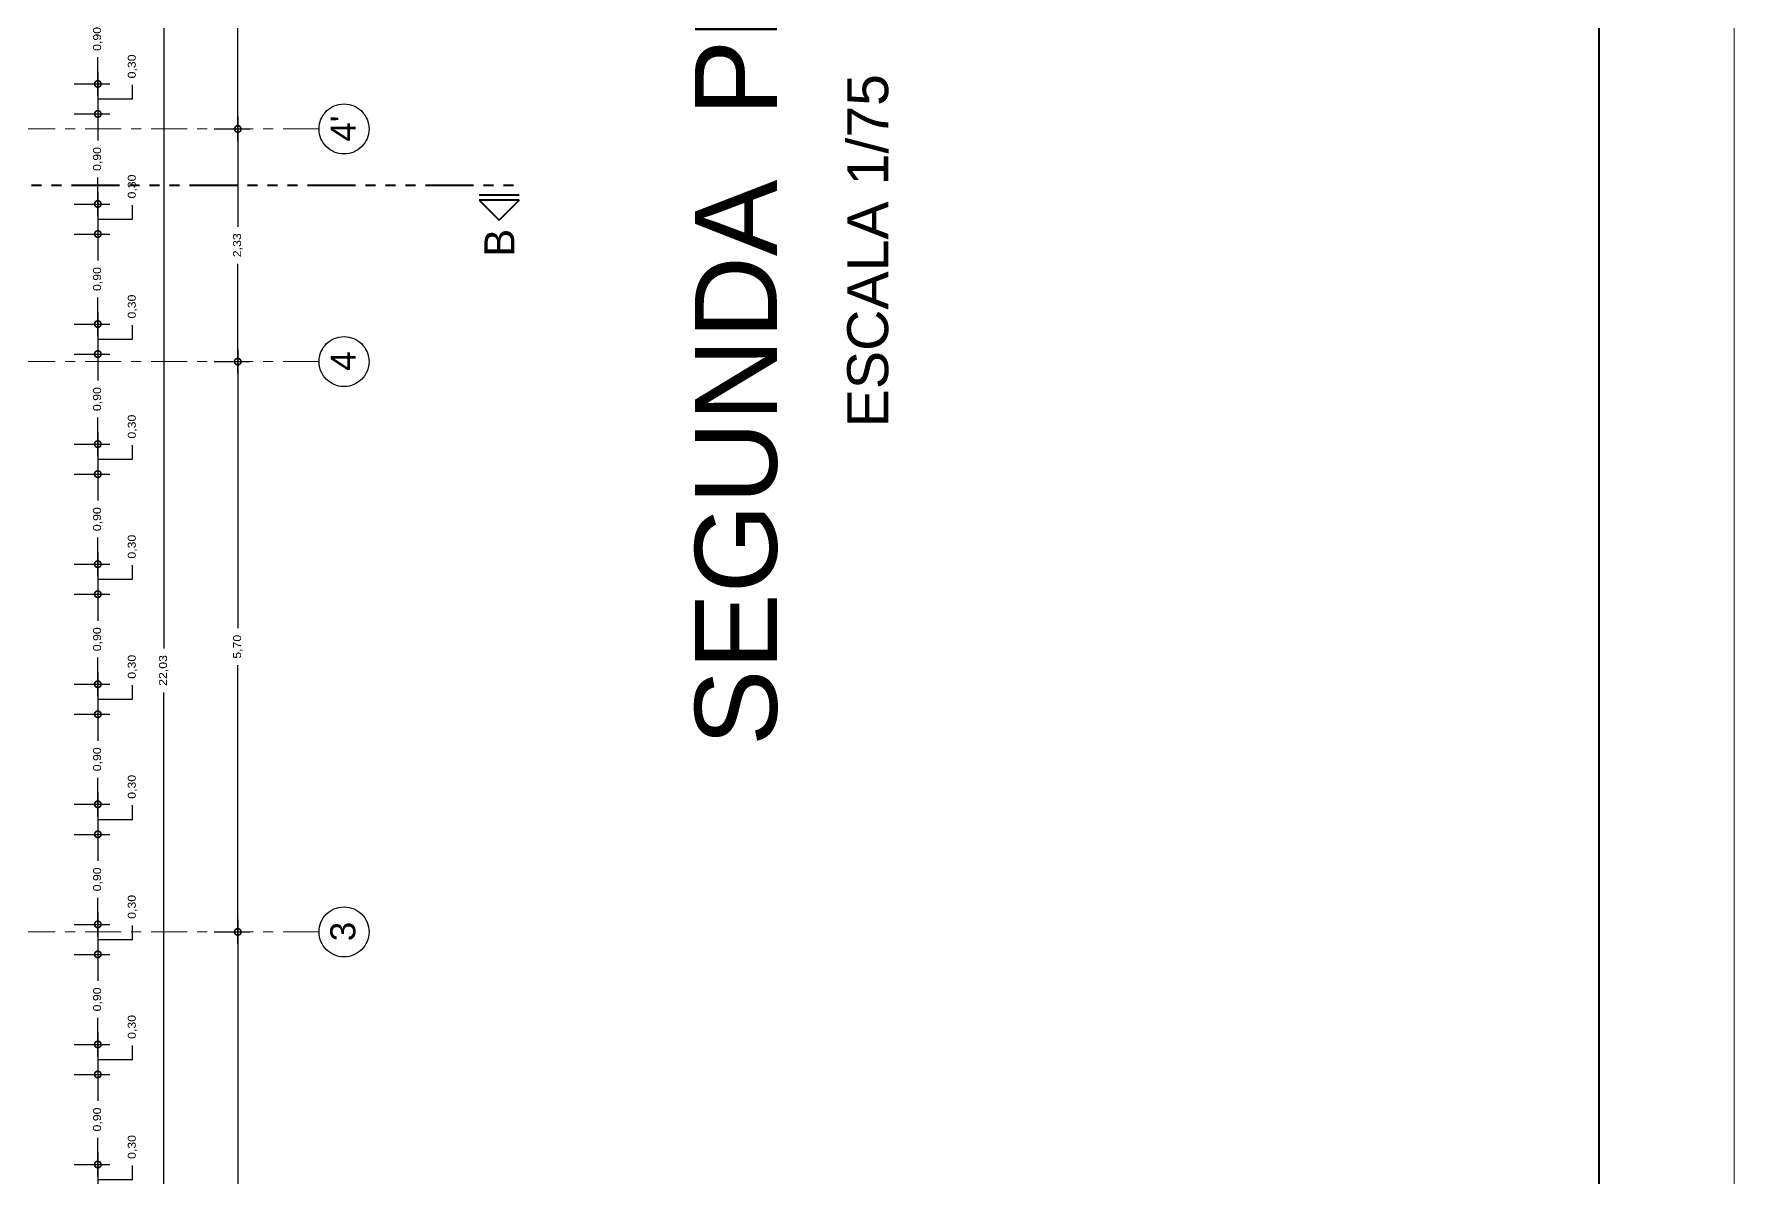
# Model space of a CAD drawing. Header units: millimetres. Extents: x -1459 to -1413, y -119 to 301.
# Drawn here: x -1430.28 to -1413.28, y -24.98 to -13.55 of the extents above; entities that cross this region are included whole.
import ezdxf

# ---------------------------------------------------------------- set-up
doc = ezdxf.new("R2010")
doc.units = ezdxf.units.MM
doc.linetypes.add('ACAD_ISO06W100', pattern=[36, 24, -3, 0, -3, 0, -3, 0, -3])
doc.linetypes.add('ACAD_ISO10W100', pattern=[18, 12, -3, 0, -3])
doc.layers.get('0').update_dxf_attribs({"lineweight": 0})
doc.layers.get('Defpoints').update_dxf_attribs({"lineweight": 5})
for name, color, linetype, lineweight in [('CORTE PLUMA 5', 5, 'Continuous', 40), ('COTAS', 190, 'Continuous', 9), ('EJES', 2, 'ACAD_ISO10W100', 13), ('ROTULO', 7, 'Continuous', 5), ('TEXTOS', 30, 'Continuous', 5)]:
    doc.layers.add(name, color=color, linetype=linetype, lineweight=lineweight)
doc.styles.add('ARIAL DERECHO', font='arial.ttf', dxfattribs={"width": 1.1})
doc.styles.add('arial normal', font='arial.ttf', dxfattribs={"height": 0.25})
doc.styles.get("Standard").update_dxf_attribs({"font": 'arial.ttf'})
doc.dimstyles.new('COTAS 50 OK', dxfattribs={"dimtxt": 0.08, "dimasz": 0.13, "dimexe": 0.12, "dimexo": 0.2, "dimgap": 0.07, "dimtad": 0, "dimtih": 1, "dimtoh": 1, "dimzin": 0, "dimtxsty": 'ARIAL DERECHO', "dimblk": 'DOTSMALL', "dimcen": 0.15, "dimdle": 0.12, "dimadec": 0, "dimazin": 0, "dimtfac": 1, "dimtmove": 1, "dimatfit": 3, "dimfxl": 1, "dimtzin": 0, "dimarcsym": 0})

# ---------------------------------------------------------------- blocks, each defined once
blk = doc.blocks.new('_DotSmall')
at = {"color": 0, "linetype": 'ByBlock', "const_width": 0.5}
blk.add_lwpolyline([(-0.0625, 0, 1), (0.0625, 0, 1)], format="xyb", close=True, dxfattribs=at)
blk = doc.blocks.new('*D306')
at = {"layer": 'COTAS', "color": 0, "lineweight": -2}
for p, q in [((-1429.64, -24.73), (-1429.64, -25.27)), ((-1429.878, -24.85), (-1429.52, -24.85)), ((-1429.293, -25), (-1429.293, -24.86)), ((-1429.878, -25.15), (-1429.52, -25.15)), ((-1429.64, -25), (-1429.293, -25))]:
    blk.add_line(p, q, dxfattribs=at)
at = {"layer": 'Defpoints', "color": 0}
for p in [(-1430.078, -24.85), (-1430.078, -25.15), (-1429.64, -25.15)]:
    blk.add_point(p, dxfattribs=at)
at = {"layer": 'COTAS', "color": 0, "lineweight": -2, "xscale": 0.13, "yscale": 0.13, "zscale": 0.13}
for p, rotation in [((-1429.64, -24.85), 90), ((-1429.64, -25.15), 270)]:
    blk.add_blockref('_DotSmall', p, dxfattribs=dict(at, rotation=rotation))
at = {"layer": 'COTAS', "color": 0, "insert": (-1429.293, -24.675), "char_height": 0.08, "attachment_point": 5, "rotation": 90, "style": 'ARIAL DERECHO'}
blk.add_mtext('0,30', dxfattribs=at)
blk = doc.blocks.new('*D307')
at = {"layer": 'COTAS', "color": 0, "lineweight": -2}
for p, q in [((-1429.878, -23.95), (-1429.52, -23.95)), ((-1429.64, -23.83), (-1429.64, -24.215)), ((-1429.64, -24.97), (-1429.64, -24.584)), ((-1429.878, -24.85), (-1429.52, -24.85))]:
    blk.add_line(p, q, dxfattribs=at)
at = {"layer": 'Defpoints', "color": 0}
for p in [(-1430.078, -23.95), (-1430.078, -24.85), (-1429.64, -24.85)]:
    blk.add_point(p, dxfattribs=at)
at = {"layer": 'COTAS', "color": 0, "lineweight": -2, "xscale": 0.13, "yscale": 0.13, "zscale": 0.13}
for p, rotation in [((-1429.64, -23.95), 90), ((-1429.64, -24.85), 270)]:
    blk.add_blockref('_DotSmall', p, dxfattribs=dict(at, rotation=rotation))
at = {"layer": 'COTAS', "color": 0, "insert": (-1429.64, -24.4), "char_height": 0.08, "attachment_point": 5, "rotation": 90, "style": 'ARIAL DERECHO'}
blk.add_mtext('0,90', dxfattribs=at)
blk = doc.blocks.new('*D308')
at = {"layer": 'COTAS', "color": 0, "lineweight": -2}
for p, q in [((-1429.64, -23.53), (-1429.64, -24.07)), ((-1429.878, -23.65), (-1429.52, -23.65)), ((-1429.64, -23.8), (-1429.293, -23.8)), ((-1429.293, -23.8), (-1429.293, -23.66)), ((-1429.878, -23.95), (-1429.52, -23.95))]:
    blk.add_line(p, q, dxfattribs=at)
at = {"layer": 'Defpoints', "color": 0}
for p in [(-1430.078, -23.65), (-1430.078, -23.95), (-1429.64, -23.95)]:
    blk.add_point(p, dxfattribs=at)
at = {"layer": 'COTAS', "color": 0, "lineweight": -2, "xscale": 0.13, "yscale": 0.13, "zscale": 0.13}
for p, rotation in [((-1429.64, -23.65), 90), ((-1429.64, -23.95), 270)]:
    blk.add_blockref('_DotSmall', p, dxfattribs=dict(at, rotation=rotation))
at = {"layer": 'COTAS', "color": 0, "insert": (-1429.293, -23.475), "char_height": 0.08, "attachment_point": 5, "rotation": 90, "style": 'ARIAL DERECHO'}
blk.add_mtext('0,30', dxfattribs=at)
blk = doc.blocks.new('*D309')
at = {"layer": 'COTAS', "color": 0, "lineweight": -2}
for p, q in [((-1429.878, -22.75), (-1429.52, -22.75)), ((-1429.64, -22.63), (-1429.64, -23.015)), ((-1429.64, -23.77), (-1429.64, -23.384)), ((-1429.878, -23.65), (-1429.52, -23.65))]:
    blk.add_line(p, q, dxfattribs=at)
at = {"layer": 'Defpoints', "color": 0}
for p in [(-1430.078, -22.75), (-1430.078, -23.65), (-1429.64, -23.65)]:
    blk.add_point(p, dxfattribs=at)
at = {"layer": 'COTAS', "color": 0, "lineweight": -2, "xscale": 0.13, "yscale": 0.13, "zscale": 0.13}
for p, rotation in [((-1429.64, -22.75), 90), ((-1429.64, -23.65), 270)]:
    blk.add_blockref('_DotSmall', p, dxfattribs=dict(at, rotation=rotation))
at = {"layer": 'COTAS', "color": 0, "insert": (-1429.64, -23.2), "char_height": 0.08, "attachment_point": 5, "rotation": 90, "style": 'ARIAL DERECHO'}
blk.add_mtext('0,90', dxfattribs=at)
blk = doc.blocks.new('*D310')
at = {"layer": 'COTAS', "color": 0, "lineweight": -2}
for p, q in [((-1429.64, -22.33), (-1429.64, -22.87)), ((-1429.878, -22.45), (-1429.52, -22.45)), ((-1429.64, -22.6), (-1429.293, -22.6)), ((-1429.293, -22.6), (-1429.293, -22.46)), ((-1429.878, -22.75), (-1429.52, -22.75))]:
    blk.add_line(p, q, dxfattribs=at)
at = {"layer": 'Defpoints', "color": 0}
for p in [(-1430.078, -22.45), (-1430.078, -22.75), (-1429.64, -22.75)]:
    blk.add_point(p, dxfattribs=at)
at = {"layer": 'COTAS', "color": 0, "lineweight": -2, "xscale": 0.13, "yscale": 0.13, "zscale": 0.13}
for p, rotation in [((-1429.64, -22.45), 90), ((-1429.64, -22.75), 270)]:
    blk.add_blockref('_DotSmall', p, dxfattribs=dict(at, rotation=rotation))
at = {"layer": 'COTAS', "color": 0, "insert": (-1429.293, -22.275), "char_height": 0.08, "attachment_point": 5, "rotation": 90, "style": 'ARIAL DERECHO'}
blk.add_mtext('0,30', dxfattribs=at)
blk = doc.blocks.new('*D311')
at = {"layer": 'COTAS', "color": 0, "lineweight": -2}
for p, q in [((-1429.878, -21.55), (-1429.52, -21.55)), ((-1429.64, -21.43), (-1429.64, -21.815)), ((-1429.64, -22.57), (-1429.64, -22.184)), ((-1429.878, -22.45), (-1429.52, -22.45))]:
    blk.add_line(p, q, dxfattribs=at)
at = {"layer": 'Defpoints', "color": 0}
for p in [(-1430.078, -21.55), (-1430.078, -22.45), (-1429.64, -22.45)]:
    blk.add_point(p, dxfattribs=at)
at = {"layer": 'COTAS', "color": 0, "lineweight": -2, "xscale": 0.13, "yscale": 0.13, "zscale": 0.13}
for p, rotation in [((-1429.64, -21.55), 90), ((-1429.64, -22.45), 270)]:
    blk.add_blockref('_DotSmall', p, dxfattribs=dict(at, rotation=rotation))
at = {"layer": 'COTAS', "color": 0, "insert": (-1429.64, -22), "char_height": 0.08, "attachment_point": 5, "rotation": 90, "style": 'ARIAL DERECHO'}
blk.add_mtext('0,90', dxfattribs=at)
blk = doc.blocks.new('*D312')
at = {"layer": 'COTAS', "color": 0, "lineweight": -2}
for p, q in [((-1429.878, -21.25), (-1429.52, -21.25)), ((-1429.64, -21.13), (-1429.64, -21.67)), ((-1429.64, -21.4), (-1429.293, -21.4)), ((-1429.293, -21.4), (-1429.293, -21.26)), ((-1429.878, -21.55), (-1429.52, -21.55))]:
    blk.add_line(p, q, dxfattribs=at)
at = {"layer": 'Defpoints', "color": 0}
for p in [(-1430.078, -21.25), (-1430.078, -21.55), (-1429.64, -21.55)]:
    blk.add_point(p, dxfattribs=at)
at = {"layer": 'COTAS', "color": 0, "lineweight": -2, "xscale": 0.13, "yscale": 0.13, "zscale": 0.13}
for p, rotation in [((-1429.64, -21.25), 90), ((-1429.64, -21.55), 270)]:
    blk.add_blockref('_DotSmall', p, dxfattribs=dict(at, rotation=rotation))
at = {"layer": 'COTAS', "color": 0, "insert": (-1429.293, -21.075), "char_height": 0.08, "attachment_point": 5, "rotation": 90, "style": 'ARIAL DERECHO'}
blk.add_mtext('0,30', dxfattribs=at)
blk = doc.blocks.new('*D313')
at = {"layer": 'COTAS', "color": 0, "lineweight": -2}
for p, q in [((-1429.64, -20.23), (-1429.64, -20.615)), ((-1429.878, -20.35), (-1429.52, -20.35)), ((-1429.64, -21.37), (-1429.64, -20.984)), ((-1429.878, -21.25), (-1429.52, -21.25))]:
    blk.add_line(p, q, dxfattribs=at)
at = {"layer": 'Defpoints', "color": 0}
for p in [(-1430.078, -20.35), (-1430.078, -21.25), (-1429.64, -21.25)]:
    blk.add_point(p, dxfattribs=at)
at = {"layer": 'COTAS', "color": 0, "lineweight": -2, "xscale": 0.13, "yscale": 0.13, "zscale": 0.13}
for p, rotation in [((-1429.64, -20.35), 90), ((-1429.64, -21.25), 270)]:
    blk.add_blockref('_DotSmall', p, dxfattribs=dict(at, rotation=rotation))
at = {"layer": 'COTAS', "color": 0, "insert": (-1429.64, -20.8), "char_height": 0.08, "attachment_point": 5, "rotation": 90, "style": 'ARIAL DERECHO'}
blk.add_mtext('0,90', dxfattribs=at)
blk = doc.blocks.new('*D314')
at = {"layer": 'COTAS', "color": 0, "lineweight": -2}
for p, q in [((-1429.878, -20.05), (-1429.52, -20.05)), ((-1429.64, -19.93), (-1429.64, -20.47)), ((-1429.293, -20.2), (-1429.293, -20.06)), ((-1429.64, -20.2), (-1429.293, -20.2)), ((-1429.878, -20.35), (-1429.52, -20.35))]:
    blk.add_line(p, q, dxfattribs=at)
at = {"layer": 'Defpoints', "color": 0}
for p in [(-1430.078, -20.05), (-1430.078, -20.35), (-1429.64, -20.35)]:
    blk.add_point(p, dxfattribs=at)
at = {"layer": 'COTAS', "color": 0, "lineweight": -2, "xscale": 0.13, "yscale": 0.13, "zscale": 0.13}
for p, rotation in [((-1429.64, -20.05), 90), ((-1429.64, -20.35), 270)]:
    blk.add_blockref('_DotSmall', p, dxfattribs=dict(at, rotation=rotation))
at = {"layer": 'COTAS', "color": 0, "insert": (-1429.293, -19.875), "char_height": 0.08, "attachment_point": 5, "rotation": 90, "style": 'ARIAL DERECHO'}
blk.add_mtext('0,30', dxfattribs=at)
blk = doc.blocks.new('*D315')
at = {"layer": 'COTAS', "color": 0, "lineweight": -2}
for p, q in [((-1429.64, -19.03), (-1429.64, -19.415)), ((-1429.878, -19.15), (-1429.52, -19.15)), ((-1429.64, -20.17), (-1429.64, -19.784)), ((-1429.878, -20.05), (-1429.52, -20.05))]:
    blk.add_line(p, q, dxfattribs=at)
at = {"layer": 'Defpoints', "color": 0}
for p in [(-1430.078, -19.15), (-1430.078, -20.05), (-1429.64, -20.05)]:
    blk.add_point(p, dxfattribs=at)
at = {"layer": 'COTAS', "color": 0, "lineweight": -2, "xscale": 0.13, "yscale": 0.13, "zscale": 0.13}
for p, rotation in [((-1429.64, -19.15), 90), ((-1429.64, -20.05), 270)]:
    blk.add_blockref('_DotSmall', p, dxfattribs=dict(at, rotation=rotation))
at = {"layer": 'COTAS', "color": 0, "insert": (-1429.64, -19.6), "char_height": 0.08, "attachment_point": 5, "rotation": 90, "style": 'ARIAL DERECHO'}
blk.add_mtext('0,90', dxfattribs=at)
blk = doc.blocks.new('*D316')
at = {"layer": 'COTAS', "color": 0, "lineweight": -2}
for p, q in [((-1429.878, -18.85), (-1429.52, -18.85)), ((-1429.64, -18.73), (-1429.64, -19.27)), ((-1429.293, -19), (-1429.293, -18.86)), ((-1429.64, -19), (-1429.293, -19)), ((-1429.878, -19.15), (-1429.52, -19.15))]:
    blk.add_line(p, q, dxfattribs=at)
at = {"layer": 'Defpoints', "color": 0}
for p in [(-1430.078, -18.85), (-1430.078, -19.15), (-1429.64, -19.15)]:
    blk.add_point(p, dxfattribs=at)
at = {"layer": 'COTAS', "color": 0, "lineweight": -2, "xscale": 0.13, "yscale": 0.13, "zscale": 0.13}
for p, rotation in [((-1429.64, -18.85), 90), ((-1429.64, -19.15), 270)]:
    blk.add_blockref('_DotSmall', p, dxfattribs=dict(at, rotation=rotation))
at = {"layer": 'COTAS', "color": 0, "insert": (-1429.293, -18.675), "char_height": 0.08, "attachment_point": 5, "rotation": 90, "style": 'ARIAL DERECHO'}
blk.add_mtext('0,30', dxfattribs=at)
blk = doc.blocks.new('*D317')
at = {"layer": 'COTAS', "color": 0, "lineweight": -2}
for p, q in [((-1429.64, -17.83), (-1429.64, -18.215)), ((-1429.878, -17.95), (-1429.52, -17.95)), ((-1429.64, -18.97), (-1429.64, -18.584)), ((-1429.878, -18.85), (-1429.52, -18.85))]:
    blk.add_line(p, q, dxfattribs=at)
at = {"layer": 'Defpoints', "color": 0}
for p in [(-1430.078, -17.95), (-1430.078, -18.85), (-1429.64, -18.85)]:
    blk.add_point(p, dxfattribs=at)
at = {"layer": 'COTAS', "color": 0, "lineweight": -2, "xscale": 0.13, "yscale": 0.13, "zscale": 0.13}
for p, rotation in [((-1429.64, -17.95), 90), ((-1429.64, -18.85), 270)]:
    blk.add_blockref('_DotSmall', p, dxfattribs=dict(at, rotation=rotation))
at = {"layer": 'COTAS', "color": 0, "insert": (-1429.64, -18.4), "char_height": 0.08, "attachment_point": 5, "rotation": 90, "style": 'ARIAL DERECHO'}
blk.add_mtext('0,90', dxfattribs=at)
blk = doc.blocks.new('*D318')
at = {"layer": 'COTAS', "color": 0, "lineweight": -2}
for p, q in [((-1429.878, -17.65), (-1429.52, -17.65)), ((-1429.64, -17.53), (-1429.64, -18.07)), ((-1429.293, -17.8), (-1429.293, -17.66)), ((-1429.64, -17.8), (-1429.293, -17.8)), ((-1429.878, -17.95), (-1429.52, -17.95))]:
    blk.add_line(p, q, dxfattribs=at)
at = {"layer": 'Defpoints', "color": 0}
for p in [(-1430.078, -17.65), (-1430.078, -17.95), (-1429.64, -17.95)]:
    blk.add_point(p, dxfattribs=at)
at = {"layer": 'COTAS', "color": 0, "lineweight": -2, "xscale": 0.13, "yscale": 0.13, "zscale": 0.13}
for p, rotation in [((-1429.64, -17.65), 90), ((-1429.64, -17.95), 270)]:
    blk.add_blockref('_DotSmall', p, dxfattribs=dict(at, rotation=rotation))
at = {"layer": 'COTAS', "color": 0, "insert": (-1429.293, -17.475), "char_height": 0.08, "attachment_point": 5, "rotation": 90, "style": 'ARIAL DERECHO'}
blk.add_mtext('0,30', dxfattribs=at)
blk = doc.blocks.new('*D319')
at = {"layer": 'COTAS', "color": 0, "lineweight": -2}
for p, q in [((-1429.64, -16.63), (-1429.64, -17.015)), ((-1429.878, -16.75), (-1429.52, -16.75)), ((-1429.64, -17.77), (-1429.64, -17.384)), ((-1429.878, -17.65), (-1429.52, -17.65))]:
    blk.add_line(p, q, dxfattribs=at)
at = {"layer": 'Defpoints', "color": 0}
for p in [(-1430.078, -16.75), (-1430.078, -17.65), (-1429.64, -17.65)]:
    blk.add_point(p, dxfattribs=at)
at = {"layer": 'COTAS', "color": 0, "lineweight": -2, "xscale": 0.13, "yscale": 0.13, "zscale": 0.13}
for p, rotation in [((-1429.64, -16.75), 90), ((-1429.64, -17.65), 270)]:
    blk.add_blockref('_DotSmall', p, dxfattribs=dict(at, rotation=rotation))
at = {"layer": 'COTAS', "color": 0, "insert": (-1429.64, -17.2), "char_height": 0.08, "attachment_point": 5, "rotation": 90, "style": 'ARIAL DERECHO'}
blk.add_mtext('0,90', dxfattribs=at)
blk = doc.blocks.new('*D320')
at = {"layer": 'COTAS', "color": 0, "lineweight": -2}
for p, q in [((-1429.878, -16.45), (-1429.52, -16.45)), ((-1429.64, -16.33), (-1429.64, -16.87)), ((-1429.293, -16.6), (-1429.293, -16.46)), ((-1429.64, -16.6), (-1429.293, -16.6)), ((-1429.878, -16.75), (-1429.52, -16.75))]:
    blk.add_line(p, q, dxfattribs=at)
at = {"layer": 'Defpoints', "color": 0}
for p in [(-1430.078, -16.45), (-1430.078, -16.75), (-1429.64, -16.75)]:
    blk.add_point(p, dxfattribs=at)
at = {"layer": 'COTAS', "color": 0, "lineweight": -2, "xscale": 0.13, "yscale": 0.13, "zscale": 0.13}
for p, rotation in [((-1429.64, -16.45), 90), ((-1429.64, -16.75), 270)]:
    blk.add_blockref('_DotSmall', p, dxfattribs=dict(at, rotation=rotation))
at = {"layer": 'COTAS', "color": 0, "insert": (-1429.293, -16.275), "char_height": 0.08, "attachment_point": 5, "rotation": 90, "style": 'ARIAL DERECHO'}
blk.add_mtext('0,30', dxfattribs=at)
blk = doc.blocks.new('*D321')
at = {"layer": 'COTAS', "color": 0, "lineweight": -2}
for p, q in [((-1429.64, -15.43), (-1429.64, -15.815)), ((-1429.878, -15.55), (-1429.52, -15.55)), ((-1429.64, -16.57), (-1429.64, -16.184)), ((-1429.878, -16.45), (-1429.52, -16.45))]:
    blk.add_line(p, q, dxfattribs=at)
at = {"layer": 'Defpoints', "color": 0}
for p in [(-1430.078, -15.55), (-1430.078, -16.45), (-1429.64, -16.45)]:
    blk.add_point(p, dxfattribs=at)
at = {"layer": 'COTAS', "color": 0, "lineweight": -2, "xscale": 0.13, "yscale": 0.13, "zscale": 0.13}
for p, rotation in [((-1429.64, -15.55), 90), ((-1429.64, -16.45), 270)]:
    blk.add_blockref('_DotSmall', p, dxfattribs=dict(at, rotation=rotation))
at = {"layer": 'COTAS', "color": 0, "insert": (-1429.64, -16), "char_height": 0.08, "attachment_point": 5, "rotation": 90, "style": 'ARIAL DERECHO'}
blk.add_mtext('0,90', dxfattribs=at)
blk = doc.blocks.new('*D322')
at = {"layer": 'COTAS', "color": 0, "lineweight": -2}
for p, q in [((-1429.64, -15.13), (-1429.64, -15.67)), ((-1429.878, -15.25), (-1429.52, -15.25)), ((-1429.293, -15.4), (-1429.293, -15.26)), ((-1429.64, -15.4), (-1429.293, -15.4)), ((-1429.878, -15.55), (-1429.52, -15.55))]:
    blk.add_line(p, q, dxfattribs=at)
at = {"layer": 'Defpoints', "color": 0}
for p in [(-1430.078, -15.25), (-1430.078, -15.55), (-1429.64, -15.55)]:
    blk.add_point(p, dxfattribs=at)
at = {"layer": 'COTAS', "color": 0, "lineweight": -2, "xscale": 0.13, "yscale": 0.13, "zscale": 0.13}
for p, rotation in [((-1429.64, -15.25), 90), ((-1429.64, -15.55), 270)]:
    blk.add_blockref('_DotSmall', p, dxfattribs=dict(at, rotation=rotation))
at = {"layer": 'COTAS', "color": 0, "insert": (-1429.293, -15.075), "char_height": 0.08, "attachment_point": 5, "rotation": 90, "style": 'ARIAL DERECHO'}
blk.add_mtext('0,30', dxfattribs=at)
blk = doc.blocks.new('*D323')
at = {"layer": 'COTAS', "color": 0, "lineweight": -2}
for p, q in [((-1429.64, -14.23), (-1429.64, -14.615)), ((-1429.878, -14.35), (-1429.52, -14.35)), ((-1429.64, -15.37), (-1429.64, -14.984)), ((-1429.878, -15.25), (-1429.52, -15.25))]:
    blk.add_line(p, q, dxfattribs=at)
at = {"layer": 'Defpoints', "color": 0}
for p in [(-1430.078, -14.35), (-1430.078, -15.25), (-1429.64, -15.25)]:
    blk.add_point(p, dxfattribs=at)
at = {"layer": 'COTAS', "color": 0, "lineweight": -2, "xscale": 0.13, "yscale": 0.13, "zscale": 0.13}
for p, rotation in [((-1429.64, -14.35), 90), ((-1429.64, -15.25), 270)]:
    blk.add_blockref('_DotSmall', p, dxfattribs=dict(at, rotation=rotation))
at = {"layer": 'COTAS', "color": 0, "insert": (-1429.64, -14.8), "char_height": 0.08, "attachment_point": 5, "rotation": 90, "style": 'ARIAL DERECHO'}
blk.add_mtext('0,90', dxfattribs=at)
blk = doc.blocks.new('*D324')
at = {"layer": 'COTAS', "color": 0, "lineweight": -2}
for p, q in [((-1429.64, -13.93), (-1429.64, -14.47)), ((-1429.878, -14.05), (-1429.52, -14.05)), ((-1429.293, -14.2), (-1429.293, -14.06)), ((-1429.64, -14.2), (-1429.293, -14.2)), ((-1429.878, -14.35), (-1429.52, -14.35))]:
    blk.add_line(p, q, dxfattribs=at)
at = {"layer": 'Defpoints', "color": 0}
for p in [(-1430.078, -14.05), (-1430.078, -14.35), (-1429.64, -14.35)]:
    blk.add_point(p, dxfattribs=at)
at = {"layer": 'COTAS', "color": 0, "lineweight": -2, "xscale": 0.13, "yscale": 0.13, "zscale": 0.13}
for p, rotation in [((-1429.64, -14.05), 90), ((-1429.64, -14.35), 270)]:
    blk.add_blockref('_DotSmall', p, dxfattribs=dict(at, rotation=rotation))
at = {"layer": 'COTAS', "color": 0, "insert": (-1429.293, -13.875), "char_height": 0.08, "attachment_point": 5, "rotation": 90, "style": 'ARIAL DERECHO'}
blk.add_mtext('0,30', dxfattribs=at)
blk = doc.blocks.new('*D325')
at = {"layer": 'COTAS', "color": 0, "lineweight": -2}
for p, q in [((-1429.64, -13.03), (-1429.64, -13.415)), ((-1429.878, -13.15), (-1429.52, -13.15)), ((-1429.64, -14.17), (-1429.64, -13.784)), ((-1429.878, -14.05), (-1429.52, -14.05))]:
    blk.add_line(p, q, dxfattribs=at)
at = {"layer": 'Defpoints', "color": 0}
for p in [(-1430.078, -13.15), (-1430.078, -14.05), (-1429.64, -14.05)]:
    blk.add_point(p, dxfattribs=at)
at = {"layer": 'COTAS', "color": 0, "lineweight": -2, "xscale": 0.13, "yscale": 0.13, "zscale": 0.13}
for p, rotation in [((-1429.64, -13.15), 90), ((-1429.64, -14.05), 270)]:
    blk.add_blockref('_DotSmall', p, dxfattribs=dict(at, rotation=rotation))
at = {"layer": 'COTAS', "color": 0, "insert": (-1429.64, -13.6), "char_height": 0.08, "attachment_point": 5, "rotation": 90, "style": 'ARIAL DERECHO'}
blk.add_mtext('0,90', dxfattribs=at)
blk = doc.blocks.new('*D353')
at = {"layer": 'COTAS', "color": 0, "lineweight": -2}
for p, q in [((-1428.24, -22.405), (-1428.24, -26.653)), ((-1428.478, -22.525), (-1428.12, -22.525)), ((-1428.24, -31.27), (-1428.24, -27.021)), ((-1428.478, -31.15), (-1428.12, -31.15))]:
    blk.add_line(p, q, dxfattribs=at)
at = {"layer": 'Defpoints', "color": 0}
for p in [(-1428.678, -22.525), (-1428.24, -22.525), (-1428.678, -31.15)]:
    blk.add_point(p, dxfattribs=at)
at = {"layer": 'COTAS', "color": 0, "lineweight": -2, "xscale": 0.13, "yscale": 0.13, "zscale": 0.13}
for p, rotation in [((-1428.24, -22.525), 90), ((-1428.24, -31.15), 270)]:
    blk.add_blockref('_DotSmall', p, dxfattribs=dict(at, rotation=rotation))
at = {"layer": 'COTAS', "color": 0, "insert": (-1428.24, -26.837), "char_height": 0.08, "attachment_point": 5, "rotation": 90, "style": 'ARIAL DERECHO'}
blk.add_mtext('8,63', dxfattribs=at)
blk = doc.blocks.new('*D354')
at = {"layer": 'COTAS', "color": 0, "lineweight": -2}
for p, q in [((-1428.478, -16.825), (-1428.12, -16.825)), ((-1428.24, -16.705), (-1428.24, -19.49)), ((-1428.24, -22.645), (-1428.24, -19.859)), ((-1428.478, -22.525), (-1428.12, -22.525))]:
    blk.add_line(p, q, dxfattribs=at)
at = {"layer": 'Defpoints', "color": 0}
for p in [(-1428.678, -16.825), (-1428.678, -22.525), (-1428.24, -22.525)]:
    blk.add_point(p, dxfattribs=at)
at = {"layer": 'COTAS', "color": 0, "lineweight": -2, "xscale": 0.13, "yscale": 0.13, "zscale": 0.13}
for p, rotation in [((-1428.24, -16.825), 90), ((-1428.24, -22.525), 270)]:
    blk.add_blockref('_DotSmall', p, dxfattribs=dict(at, rotation=rotation))
at = {"layer": 'COTAS', "color": 0, "insert": (-1428.24, -19.675), "char_height": 0.08, "attachment_point": 5, "rotation": 90, "style": 'ARIAL DERECHO'}
blk.add_mtext('5,70', dxfattribs=at)
blk = doc.blocks.new('*D355')
at = {"layer": 'COTAS', "color": 0, "lineweight": -2}
for p, q in [((-1428.24, -14.38), (-1428.24, -15.477)), ((-1428.478, -14.5), (-1428.12, -14.5)), ((-1428.24, -16.945), (-1428.24, -15.847)), ((-1428.478, -16.825), (-1428.12, -16.825))]:
    blk.add_line(p, q, dxfattribs=at)
at = {"layer": 'Defpoints', "color": 0}
for p in [(-1428.678, -14.5), (-1428.678, -16.825), (-1428.24, -16.825)]:
    blk.add_point(p, dxfattribs=at)
at = {"layer": 'COTAS', "color": 0, "lineweight": -2, "xscale": 0.13, "yscale": 0.13, "zscale": 0.13}
for p, rotation in [((-1428.24, -14.5), 90), ((-1428.24, -16.825), 270)]:
    blk.add_blockref('_DotSmall', p, dxfattribs=dict(at, rotation=rotation))
at = {"layer": 'COTAS', "color": 0, "insert": (-1428.24, -15.662), "char_height": 0.08, "attachment_point": 5, "rotation": 90, "style": 'ARIAL DERECHO'}
blk.add_mtext('2,33', dxfattribs=at)
blk = doc.blocks.new('*D356')
at = {"layer": 'COTAS', "color": 0, "lineweight": -2}
for p, q in [((-1428.24, -8.305), (-1428.24, -11.277)), ((-1428.478, -8.425), (-1428.12, -8.425)), ((-1428.24, -14.62), (-1428.24, -11.647)), ((-1428.478, -14.5), (-1428.12, -14.5))]:
    blk.add_line(p, q, dxfattribs=at)
at = {"layer": 'Defpoints', "color": 0}
for p in [(-1428.678, -8.425), (-1428.678, -14.5), (-1428.24, -14.5)]:
    blk.add_point(p, dxfattribs=at)
at = {"layer": 'COTAS', "color": 0, "lineweight": -2, "xscale": 0.13, "yscale": 0.13, "zscale": 0.13}
for p, rotation in [((-1428.24, -8.425), 90), ((-1428.24, -14.5), 270)]:
    blk.add_blockref('_DotSmall', p, dxfattribs=dict(at, rotation=rotation))
at = {"layer": 'COTAS', "color": 0, "insert": (-1428.24, -11.462), "char_height": 0.08, "attachment_point": 5, "rotation": 90, "style": 'ARIAL DERECHO'}
blk.add_mtext('6,07', dxfattribs=at)
blk = doc.blocks.new('*D515')
at = {"layer": 'COTAS', "color": 0, "lineweight": -2}
for p, q in [((-1428.981, -8.78), (-1428.981, -19.693)), ((-1429.178, -8.9), (-1428.861, -8.9)), ((-1428.981, -31.045), (-1428.981, -20.131)), ((-1429.178, -30.925), (-1428.861, -30.925))]:
    blk.add_line(p, q, dxfattribs=at)
at = {"layer": 'Defpoints', "color": 0}
for p in [(-1429.378, -8.9), (-1429.378, -30.925), (-1428.981, -30.925)]:
    blk.add_point(p, dxfattribs=at)
at = {"layer": 'COTAS', "color": 0, "lineweight": -2, "xscale": 0.13, "yscale": 0.13, "zscale": 0.13}
for p, rotation in [((-1428.981, -8.9), 90), ((-1428.981, -30.925), 270)]:
    blk.add_blockref('_DotSmall', p, dxfattribs=dict(at, rotation=rotation))
at = {"layer": 'COTAS', "color": 0, "insert": (-1428.981, -19.912), "char_height": 0.08, "attachment_point": 5, "rotation": 90, "style": 'ARIAL DERECHO'}
blk.add_mtext('22,03', dxfattribs=at)

msp = doc.modelspace()

# ---------------------------------------------------------------- linework, layer by layer
at = {"layer": 'CORTE PLUMA 5', "linetype": 'ACAD_ISO06W100', "lineweight": 40, "ltscale": 0.02}
for p, q in [((-1453.503, -15.062), (-1425.428, -15.062)), ((-1425.828, -15.212), (-1425.628, -15.412)), ((-1425.428, -15.212), (-1425.628, -15.412))]:
    msp.add_line(p, q, dxfattribs=at)
for points in [[(-1425.428, -15.162), (-1425.828, -15.162)], [(-1425.428, -15.212), (-1425.828, -15.212)]]:
    msp.add_lwpolyline(points, dxfattribs=at)
at = {"layer": 'EJES', "ltscale": 0.03}
for p, q in [((-1427.428, -14.5), (-1451.503, -14.5)), ((-1427.428, -16.825), (-1451.503, -16.825)), ((-1427.428, -22.525), (-1451.503, -22.525))]:
    msp.add_line(p, q, dxfattribs=at)
at = {"layer": 'EJES', "lineweight": 30}
for centre in [(-1427.178, -14.5), (-1427.178, -16.825), (-1427.178, -22.525)]:
    msp.add_circle(centre, 0.25, dxfattribs=at)
at = {"layer": 'ROTULO'}
msp.add_lwpolyline([(-1413.278, -47.786), (-1413.278, 16.714), (-1459.028, 16.714), (-1459.028, -47.786)], close=True, dxfattribs=at)
at = {"layer": 'ROTULO', "lineweight": 40}
msp.add_lwpolyline([(-1414.628, -46.436), (-1414.628, 15.364), (-1457.678, 15.364), (-1457.678, -46.436)], close=True, dxfattribs=at)

# ---------------------------------------------------------------- texts
at = {"layer": 'CORTE PLUMA 5', "linetype": 'ACAD_ISO06W100', "lineweight": 40, "ltscale": 0.02, "insert": (-1425.624, -15.638), "char_height": 0.3, "width": 0.309, "attachment_point": 5, "rotation": 90, "style": 'arial normal'}
msp.add_mtext('B', dxfattribs=at)
at = {"layer": 'EJES', "linetype": 'Continuous', "char_height": 0.25, "width": 0.309, "attachment_point": 5, "rotation": 90, "style": 'arial normal'}
for s, insert in [("4'", (-1427.188, -14.496)), ('4', (-1427.188, -16.821)), ('3', (-1427.188, -22.521))]:
    msp.add_mtext(s, dxfattribs=dict(at, insert=insert))
at = {"layer": 'TEXTOS', "attachment_point": 1, "rotation": 90}
for s, width, insert, char_height in [('SEGUNDA  PLANTA', 11.30832, (-1423.669, -20.667), 0.81932), ('ESCALA 1/75', 5.22666, (-1422.146, -17.482), 0.40966)]:
    msp.add_mtext_dynamic_manual_height_columns(s, width=width, gutter_width=12.5, heights=[0], dxfattribs=dict(at, insert=insert, char_height=char_height))

# ---------------------------------------------------------------- dimensions: what is measured, and where the dimension line sits
at = {"layer": 'COTAS'}
for base, p1, p2, picture, middle in [((-1428.23974, -14.4995), (-1428.67804, -8.42452), (-1428.67804, -14.4995), '*D356', (-1428.23974, -11.46201)), ((-1428.980860416, -30.924520554), (-1429.378038982, -8.899520554), (-1429.378038982, -30.924520554), '*D515', (-1428.980860416, -19.912020554)), ((-1429.64, -14.05), (-1430.078, -13.15), (-1430.078, -14.05), '*D325', (-1429.64, -13.6)), ((-1429.64, -14.35), (-1430.078, -14.05), (-1430.078, -14.35), '*D324', (-1429.293, -13.99)), ((-1429.64, -15.25), (-1430.078, -14.35), (-1430.078, -15.25), '*D323', (-1429.64, -14.8)), ((-1428.23974, -16.82452), (-1428.67804, -14.4995), (-1428.67804, -16.82452), '*D355', (-1428.23974, -15.66201)), ((-1429.64, -15.55), (-1430.078, -15.25), (-1430.078, -15.55), '*D322', (-1429.293, -15.19)), ((-1429.64, -16.45), (-1430.078, -15.55), (-1430.078, -16.45), '*D321', (-1429.64, -16)), ((-1429.64, -16.75), (-1430.078, -16.45), (-1430.078, -16.75), '*D320', (-1429.293, -16.39)), ((-1429.64, -17.65), (-1430.078, -16.75), (-1430.078, -17.65), '*D319', (-1429.64, -17.2)), ((-1428.24, -22.525), (-1428.678, -16.825), (-1428.678, -22.525), '*D354', (-1428.24, -19.675)), ((-1429.64, -17.95), (-1430.078, -17.65), (-1430.078, -17.95), '*D318', (-1429.293, -17.59)), ((-1429.64, -18.85), (-1430.078, -17.95), (-1430.078, -18.85), '*D317', (-1429.64, -18.4)), ((-1429.64, -19.15), (-1430.078, -18.85), (-1430.078, -19.15), '*D316', (-1429.293, -18.79)), ((-1429.64, -20.05), (-1430.078, -19.15), (-1430.078, -20.05), '*D315', (-1429.64, -19.6)), ((-1429.64, -20.35), (-1430.078, -20.05), (-1430.078, -20.35), '*D314', (-1429.293, -19.99)), ((-1429.64, -21.25), (-1430.078, -20.35), (-1430.078, -21.25), '*D313', (-1429.64, -20.8)), ((-1429.64, -21.55), (-1430.078, -21.25), (-1430.078, -21.55), '*D312', (-1429.293, -21.19)), ((-1429.64, -22.45), (-1430.078, -21.55), (-1430.078, -22.45), '*D311', (-1429.64, -22)), ((-1429.64, -22.75), (-1430.078, -22.45), (-1430.078, -22.75), '*D310', (-1429.293, -22.39)), ((-1428.239735913, -22.524520554), (-1428.678038982, -31.149520554), (-1428.678038982, -22.524520554), '*D353', (-1428.239735913, -26.837020554)), ((-1429.64, -23.65), (-1430.078, -22.75), (-1430.078, -23.65), '*D309', (-1429.64, -23.2)), ((-1429.64, -23.95), (-1430.078, -23.65), (-1430.078, -23.95), '*D308', (-1429.293, -23.59)), ((-1429.64, -24.85), (-1430.078, -23.95), (-1430.078, -24.85), '*D307', (-1429.64, -24.4)), ((-1429.64, -25.15), (-1430.078, -24.85), (-1430.078, -25.15), '*D306', (-1429.293, -24.79))]:
    dim = msp.add_linear_dim(base=base, p1=p1, p2=p2, angle=90, dimstyle='COTAS 50 OK', dxfattribs=at)
    dim.commit()
    dim.dimension.update_dxf_attribs({"geometry": picture, "text_midpoint": middle})

doc.saveas('drawing.dxf')
